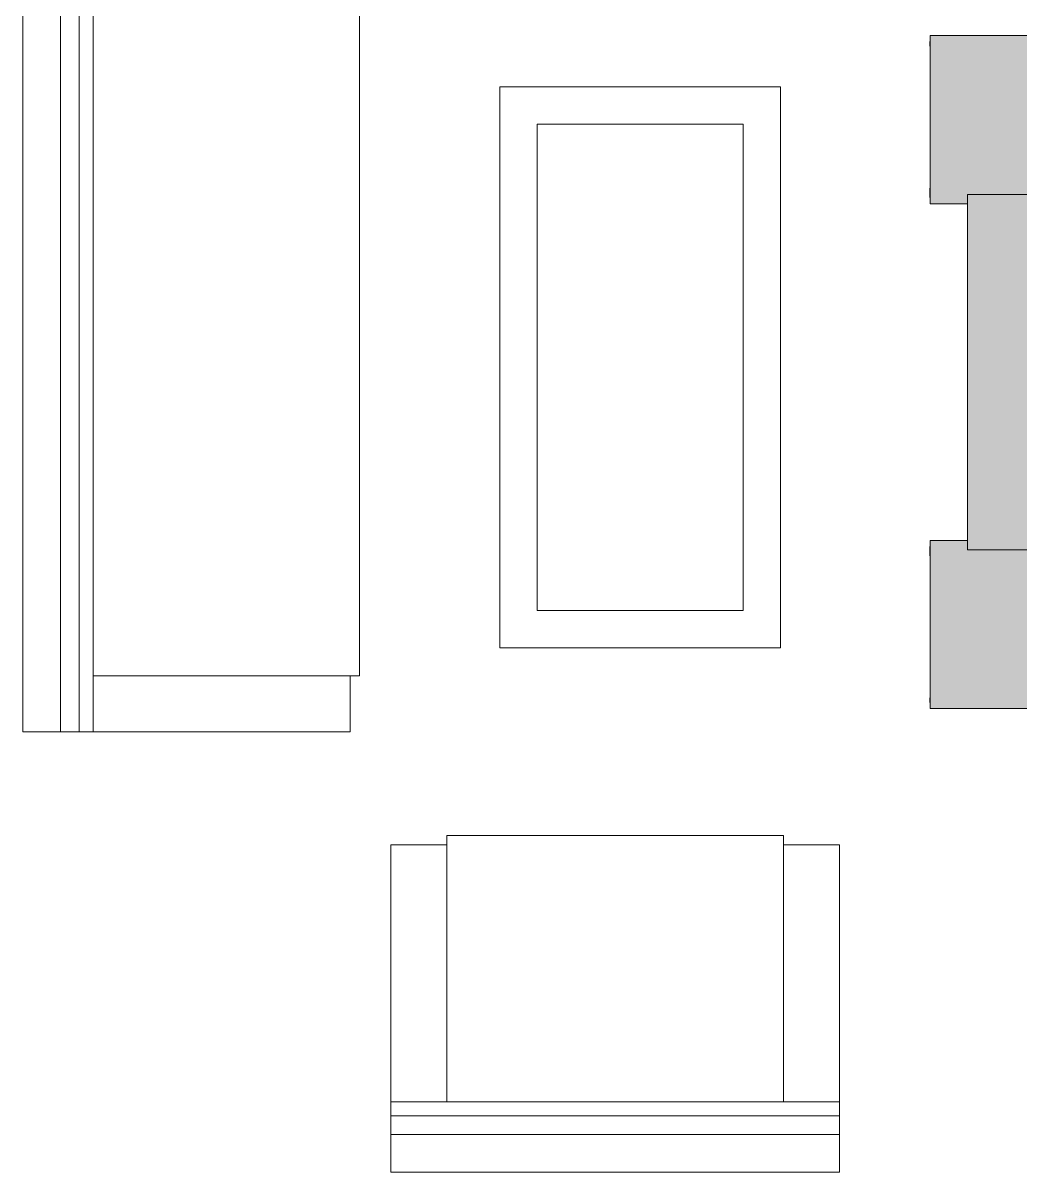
# Model space of a CAD drawing. Header units: inches. Extents: x -10205 to 13964, y -460 to 30702.
# Drawn here: x -3248.7 to -3142.1, y 11908.1 to 12031 of the extents above; entities that cross this region are included whole.
import ezdxf

# ---------------------------------------------------------------- set-up
doc = ezdxf.new("R2010")
doc.units = ezdxf.units.IN
doc.header["$MEASUREMENT"] = 0
for name, color, linetype, lineweight in [('0-1', 7, 'Continuous', 5), ('0-4', 7, 'Continuous', 9), ('I-FURN', 30, 'Continuous', 9), ('I-FURN-3', 7, 'Continuous', 9), ('I-FURN-4', 8, 'Continuous', 9)]:
    doc.layers.add(name, color=color, linetype=linetype, lineweight=lineweight)

# ---------------------------------------------------------------- blocks, each defined once
blk = doc.blocks.new('Entertainment_Center_14771 - Entertainment_Center_14771-V130-SITE PLAN - CAD FILE')
at = {"layer": 'I-FURN-4'}
for points in [[(-36, -1.6), (-19, -1.6), (-19, 6), (-18, 6), (-18, 10), (-36, 10), (-36, 6)], [(18, 8.51), (18, 6), (19, 6), (19, -1.6), (36, -1.6), (36, 10), (18, 10)], [(18.66, 10.03), (18.66, 10), (19, 10.03)], [(-19, -6), (19, -6), (19, 6), (-19, 6), (-19, -4.6)]]:
    blk.add_hatch(color=256, dxfattribs=at).paths.add_polyline_path(points, flags=0)
at = {"layer": 'I-FURN-3'}
for p, q in [((-18, 10), (-36, 10)), ((-36, 10), (-36, -1.6)), ((-34.85, 10.03), (-35.34, 10.03)), ((-34.85, 10.03), (-35.34, 10.03)), ((-34.85, 10), (-34.85, 10.03)), ((-34.85, 10), (-34.85, 10.03)), ((-18.66, 10.03), (-19.66, 10.03)), ((-19.66, 10.03), (-19.66, 10)), ((-18.66, 10), (-18.66, 10.03)), ((-18, 6), (-18, 10)), ((36, 10), (18, 10)), ((18, 10), (18, 6)), ((18.66, 10.03), (18.66, 10)), ((19.66, 10.03), (18.66, 10.03)), ((19.66, 10), (19.66, 10.03)), ((35.34, 10.03), (34.85, 10.03)), ((34.85, 10.03), (34.85, 10)), ((35.34, 10.03), (34.85, 10.03)), ((34.85, 10.03), (34.85, 10)), ((36, -1.6), (36, 10)), ((19, 6), (-19, 6)), ((-19, 6), (-19, -6)), ((19, -6), (19, 6)), ((-19, -6), (19, -6)), ((-19, -6.13), (-19, -6)), ((-19, -6), (19, -6)), ((19, -6.13), (-19, -6.13)), ((19, -6), (19, -6.13))]:
    blk.add_line(p, q, dxfattribs=at)
blk = doc.blocks.new('Couch-Both_Arms-Generic - 1-1372852-SITE PLAN - CAD FILE')
at = {"layer": 'I-FURN'}
for p, q in [((-36, 18.5), (36, 18.5)), ((-36, 17.5), (-36, 18.5)), ((36, 18.5), (36, 17.5)), ((-42, 17.5), (-36, 17.5)), ((-42, -10), (-42, 17.5)), ((-36, 17.5), (-36, -10)), ((36, 17.5), (42, 17.5)), ((36, -10), (36, 17.5)), ((42, 17.5), (42, -10)), ((-42, -10), (42, -10)), ((-42, -13.5), (-42, -10)), ((42, -10), (42, -13.5)), ((-42, -11.5), (42, -11.5)), ((-42, -13.5), (42, -13.5)), ((42, -13.5), (-42, -13.5))]:
    blk.add_line(p, q, dxfattribs=at)
at = {"layer": 'I-FURN-3'}
for p, q in [((-42, -17.5), (-42, -13.5)), ((42, -13.5), (42, -17.5)), ((42, -17.5), (-42, -17.5))]:
    blk.add_line(p, q, dxfattribs=at)
blk = doc.blocks.new('Table-Coffee - one-1372853-SITE PLAN - CAD FILE')
at = {"layer": 'I-FURN-3'}
for p, q in [((-29.28, 11.25), (30.72, 11.25)), ((-29.28, -18.75), (-29.28, 11.25)), ((30.72, 11.25), (30.72, -18.75)), ((26.72, 7.25), (-25.28, 7.25)), ((-25.28, 7.25), (-25.28, -14.75)), ((26.72, -14.75), (26.72, 7.25)), ((-25.28, -14.75), (26.72, -14.75)), ((30.72, -18.75), (-29.28, -18.75))]:
    blk.add_line(p, q, dxfattribs=at)
blk = doc.blocks.new('Couch-Both_Arms-Generic - 2-1352635-SITE PLAN - CAD FILE')
at = {"layer": 'I-FURN'}
for p, q in [((-24, 13.5), (24, 13.5)), ((24, 13.5), (-24, 13.5)), ((-24, 13.5), (-24, 10)), ((24, 10), (24, 13.5)), ((-24, 11.5), (24, 11.5)), ((-24, 10), (-24, -17.5)), ((-24, 10), (24, 10)), ((-18, -17.5), (-18, 10)), ((18, 10), (18, -17.5)), ((24, -17.5), (24, 10)), ((-24, -17.5), (-18, -17.5)), ((-18, -17.5), (-18, -18.5)), ((18, -18.5), (18, -17.5)), ((18, -17.5), (24, -17.5)), ((-18, -18.5), (18, -18.5))]:
    blk.add_line(p, q, dxfattribs=at)
at = {"layer": 'I-FURN-3'}
for p, q in [((24, 17.5), (-24, 17.5)), ((-24, 17.5), (-24, 13.5)), ((24, 13.5), (24, 17.5))]:
    blk.add_line(p, q, dxfattribs=at)
blk = doc.blocks.new('1750 Ox - Unit Layouts_rvt-1-SITE PLAN - CAD FILE')
at = {"layer": '0-4'}
for name, p, rotation in [('Couch-Both_Arms-Generic - 1-1372852-SITE PLAN - CAD FILE', (-3231.23, 11997.2), 270.000000000003), ('Entertainment_Center_14771 - Entertainment_Center_14771-V130-SITE PLAN - CAD FILE', (-3141.73, 11993.69), 90.00000000000067), ('Table-Coffee - one-1372853-SITE PLAN - CAD FILE', (-3186.48, 11993.48), 89.99999999999922), ('Couch-Both_Arms-Generic - 2-1352635-SITE PLAN - CAD FILE', (-3185.4, 11925.63), 180)]:
    blk.add_blockref(name, p, dxfattribs=dict(at, rotation=rotation))

msp = doc.modelspace()

# ---------------------------------------------------------------- block references
at = {"layer": '0-1'}
msp.add_blockref('1750 Ox - Unit Layouts_rvt-1-SITE PLAN - CAD FILE', (0, 0), dxfattribs=at)

doc.saveas('drawing.dxf')
